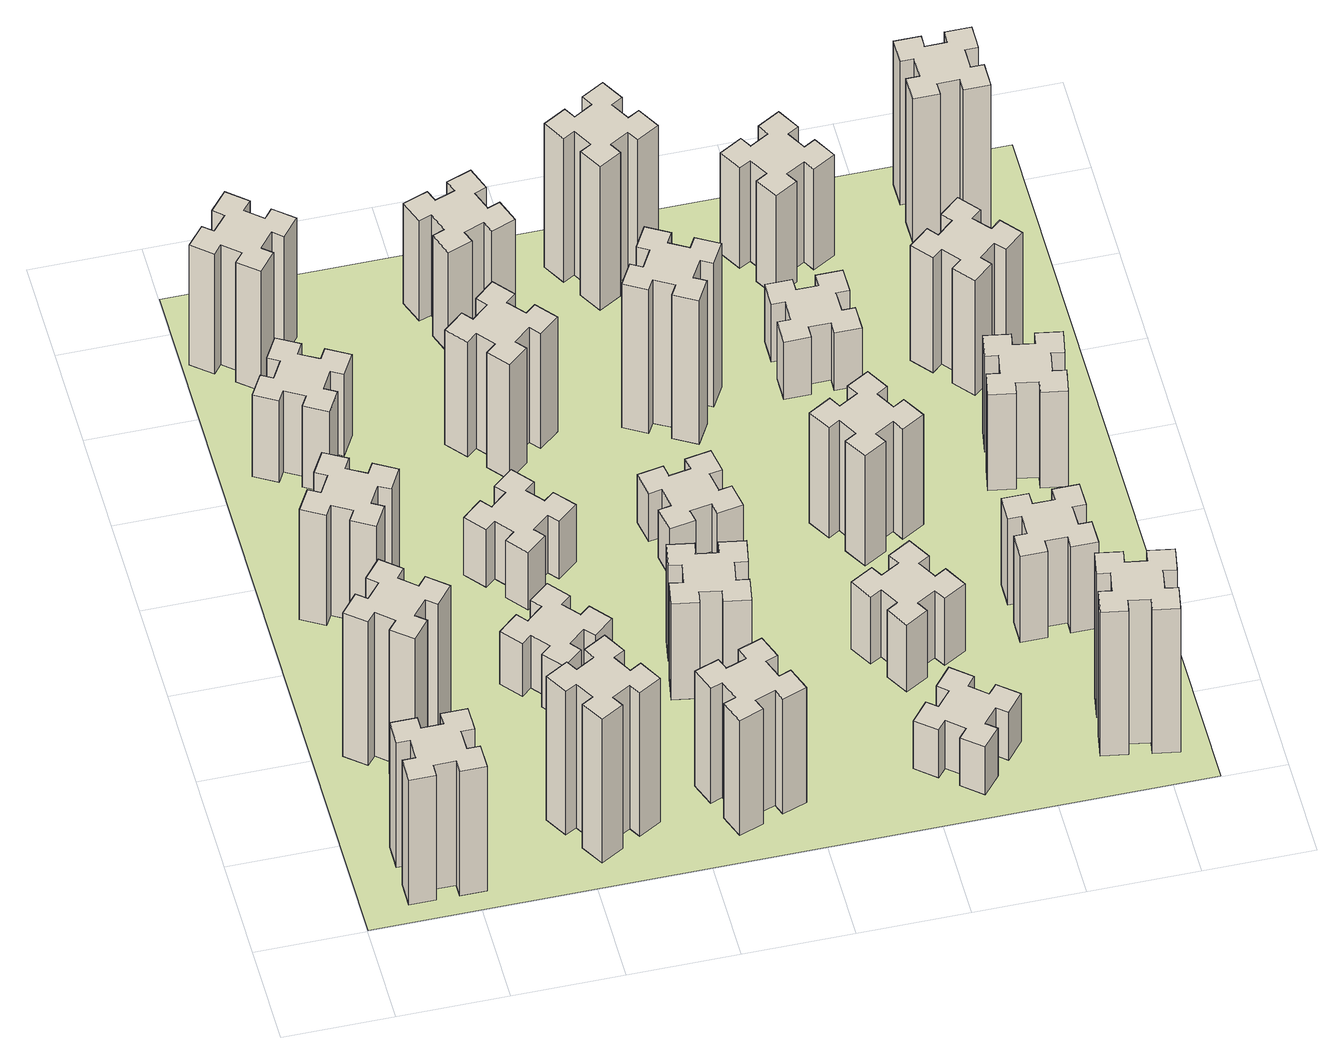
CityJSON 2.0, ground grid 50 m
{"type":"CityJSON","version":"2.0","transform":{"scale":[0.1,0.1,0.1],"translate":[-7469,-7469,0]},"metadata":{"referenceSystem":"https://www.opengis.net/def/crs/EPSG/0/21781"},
"CityObjects":{
"building1":{"type":"Building","attributes":{"class":"1000","function":"1000","usage":"1000","yearOfConstruction":2016,"roofType":"1000","measuredHeight":78,"storeysAboveGround":30,"storeysBelowGround":0},"geometry":[{"type":"Solid","lod":"1","boundaries":[[[[0,1,2,3,4,5,6,7,8,9,10,11,12,13,14,15,16,17,18,19]],[[17,16,20,21]],[[16,15,22,20]],[[15,14,23,22]],[[14,13,24,23]],[[13,12,25,24]],[[12,11,26,25]],[[11,10,27,26]],[[10,9,28,27]],[[9,8,29,28]],[[8,7,30,29]],[[7,6,31,30]],[[6,5,32,31]],[[5,4,33,32]],[[4,3,34,33]],[[3,2,35,34]],[[2,1,36,35]],[[1,0,37,36]],[[0,19,38,37]],[[19,18,39,38]],[[18,17,21,39]],[[24,25,26,27,28,29,30,31,32,33,34,35,36,37,38,39,21,20,22,23]]]]}]},
"building2":{"type":"Building","attributes":{"class":"1000","function":"1000","usage":"1000","yearOfConstruction":2016,"roofType":"1000","measuredHeight":90,"storeysAboveGround":30,"storeysBelowGround":0},"geometry":[{"type":"Solid","lod":"1","boundaries":[[[[40,41,42,43,44,45,46,47,48,49,50,51,52,53,54,55,56,57,58,59]],[[57,56,60,61]],[[56,55,62,60]],[[55,54,63,62]],[[54,53,64,63]],[[53,52,65,64]],[[52,51,66,65]],[[51,50,67,66]],[[50,49,68,67]],[[49,48,69,68]],[[48,47,70,69]],[[47,46,71,70]],[[46,45,72,71]],[[45,44,73,72]],[[44,43,74,73]],[[43,42,75,74]],[[42,41,76,75]],[[41,40,77,76]],[[40,59,78,77]],[[59,58,79,78]],[[58,57,61,79]],[[64,65,66,67,68,69,70,71,72,73,74,75,76,77,78,79,61,60,62,63]]]]}]},
"building3":{"type":"Building","attributes":{"class":"1000","function":"1000","usage":"1000","yearOfConstruction":2016,"roofType":"1000","measuredHeight":69,"storeysAboveGround":30,"storeysBelowGround":0},"geometry":[{"type":"Solid","lod":"1","boundaries":[[[[80,81,82,83,84,85,86,87,88,89,90,91,92,93,94,95,96,97,98,99]],[[97,96,100,101]],[[96,95,102,100]],[[95,94,103,102]],[[94,93,104,103]],[[93,92,105,104]],[[92,91,106,105]],[[91,90,107,106]],[[90,89,108,107]],[[89,88,109,108]],[[88,87,110,109]],[[87,86,111,110]],[[86,85,112,111]],[[85,84,113,112]],[[84,83,114,113]],[[83,82,115,114]],[[82,81,116,115]],[[81,80,117,116]],[[80,99,118,117]],[[99,98,119,118]],[[98,97,101,119]],[[104,105,106,107,108,109,110,111,112,113,114,115,116,117,118,119,101,100,102,103]]]]}]},
"building4":{"type":"Building","attributes":{"class":"1000","function":"1000","usage":"1000","yearOfConstruction":2016,"roofType":"1000","measuredHeight":51,"storeysAboveGround":30,"storeysBelowGround":0},"geometry":[{"type":"Solid","lod":"1","boundaries":[[[[120,121,122,123,124,125,126,127,128,129,130,131,132,133,134,135,136,137,138,139]],[[137,136,140,141]],[[136,135,142,140]],[[135,134,143,142]],[[134,133,144,143]],[[133,132,145,144]],[[132,131,146,145]],[[131,130,147,146]],[[130,129,148,147]],[[129,128,149,148]],[[128,127,150,149]],[[127,126,151,150]],[[126,125,152,151]],[[125,124,153,152]],[[124,123,154,153]],[[123,122,155,154]],[[122,121,156,155]],[[121,120,157,156]],[[120,139,158,157]],[[139,138,159,158]],[[138,137,141,159]],[[144,145,146,147,148,149,150,151,152,153,154,155,156,157,158,159,141,140,142,143]]]]}]},
"building5":{"type":"Building","attributes":{"class":"1000","function":"1000","usage":"1000","yearOfConstruction":2016,"roofType":"1000","measuredHeight":90,"storeysAboveGround":30,"storeysBelowGround":0},"geometry":[{"type":"Solid","lod":"1","boundaries":[[[[160,161,162,163,164,165,166,167,168,169,170,171,172,173,174,175,176,177,178,179]],[[177,176,180,181]],[[176,175,182,180]],[[175,174,183,182]],[[174,173,184,183]],[[173,172,185,184]],[[172,171,186,185]],[[171,170,187,186]],[[170,169,188,187]],[[169,168,189,188]],[[168,167,190,189]],[[167,166,191,190]],[[166,165,192,191]],[[165,164,193,192]],[[164,163,194,193]],[[163,162,195,194]],[[162,161,196,195]],[[161,160,197,196]],[[160,179,198,197]],[[179,178,199,198]],[[178,177,181,199]],[[184,185,186,187,188,189,190,191,192,193,194,195,196,197,198,199,181,180,182,183]]]]}]},
"building6":{"type":"Building","attributes":{"class":"1000","function":"1000","usage":"1000","yearOfConstruction":2016,"roofType":"1000","measuredHeight":75,"storeysAboveGround":30,"storeysBelowGround":0},"geometry":[{"type":"Solid","lod":"1","boundaries":[[[[200,201,202,203,204,205,206,207,208,209,210,211,212,213,214,215,216,217,218,219]],[[217,216,220,221]],[[216,215,222,220]],[[215,214,223,222]],[[214,213,224,223]],[[213,212,225,224]],[[212,211,226,225]],[[211,210,227,226]],[[210,209,228,227]],[[209,208,229,228]],[[208,207,230,229]],[[207,206,231,230]],[[206,205,232,231]],[[205,204,233,232]],[[204,203,234,233]],[[203,202,235,234]],[[202,201,236,235]],[[201,200,237,236]],[[200,219,238,237]],[[219,218,239,238]],[[218,217,221,239]],[[224,225,226,227,228,229,230,231,232,233,234,235,236,237,238,239,221,220,222,223]]]]}]},
"building7":{"type":"Building","attributes":{"class":"1000","function":"1000","usage":"1000","yearOfConstruction":2016,"roofType":"1000","measuredHeight":33,"storeysAboveGround":30,"storeysBelowGround":0},"geometry":[{"type":"Solid","lod":"1","boundaries":[[[[240,241,242,243,244,245,246,247,248,249,250,251,252,253,254,255,256,257,258,259]],[[257,256,260,261]],[[256,255,262,260]],[[255,254,263,262]],[[254,253,264,263]],[[253,252,265,264]],[[252,251,266,265]],[[251,250,267,266]],[[250,249,268,267]],[[249,248,269,268]],[[248,247,270,269]],[[247,246,271,270]],[[246,245,272,271]],[[245,244,273,272]],[[244,243,274,273]],[[243,242,275,274]],[[242,241,276,275]],[[241,240,277,276]],[[240,259,278,277]],[[259,258,279,278]],[[258,257,261,279]],[[264,265,266,267,268,269,270,271,272,273,274,275,276,277,278,279,261,260,262,263]]]]}]},
"building8":{"type":"Building","attributes":{"class":"1000","function":"1000","usage":"1000","yearOfConstruction":2016,"roofType":"1000","measuredHeight":36,"storeysAboveGround":30,"storeysBelowGround":0},"geometry":[{"type":"Solid","lod":"1","boundaries":[[[[280,281,282,283,284,285,286,287,288,289,290,291,292,293,294,295,296,297,298,299]],[[297,296,300,301]],[[296,295,302,300]],[[295,294,303,302]],[[294,293,304,303]],[[293,292,305,304]],[[292,291,306,305]],[[291,290,307,306]],[[290,289,308,307]],[[289,288,309,308]],[[288,287,310,309]],[[287,286,311,310]],[[286,285,312,311]],[[285,284,313,312]],[[284,283,314,313]],[[283,282,315,314]],[[282,281,316,315]],[[281,280,317,316]],[[280,299,318,317]],[[299,298,319,318]],[[298,297,301,319]],[[304,305,306,307,308,309,310,311,312,313,314,315,316,317,318,319,301,300,302,303]]]]}]},
"building9":{"type":"Building","attributes":{"class":"1000","function":"1000","usage":"1000","yearOfConstruction":2016,"roofType":"1000","measuredHeight":72,"storeysAboveGround":30,"storeysBelowGround":0},"geometry":[{"type":"Solid","lod":"1","boundaries":[[[[320,321,322,323,324,325,326,327,328,329,330,331,332,333,334,335,336,337,338,339]],[[337,336,340,341]],[[336,335,342,340]],[[335,334,343,342]],[[334,333,344,343]],[[333,332,345,344]],[[332,331,346,345]],[[331,330,347,346]],[[330,329,348,347]],[[329,328,349,348]],[[328,327,350,349]],[[327,326,351,350]],[[326,325,352,351]],[[325,324,353,352]],[[324,323,354,353]],[[323,322,355,354]],[[322,321,356,355]],[[321,320,357,356]],[[320,339,358,357]],[[339,338,359,358]],[[338,337,341,359]],[[344,345,346,347,348,349,350,351,352,353,354,355,356,357,358,359,341,340,342,343]]]]}]},
"building10":{"type":"Building","attributes":{"class":"1000","function":"1000","usage":"1000","yearOfConstruction":2016,"roofType":"1000","measuredHeight":72,"storeysAboveGround":30,"storeysBelowGround":0},"geometry":[{"type":"Solid","lod":"1","boundaries":[[[[360,361,362,363,364,365,366,367,368,369,370,371,372,373,374,375,376,377,378,379]],[[377,376,380,381]],[[376,375,382,380]],[[375,374,383,382]],[[374,373,384,383]],[[373,372,385,384]],[[372,371,386,385]],[[371,370,387,386]],[[370,369,388,387]],[[369,368,389,388]],[[368,367,390,389]],[[367,366,391,390]],[[366,365,392,391]],[[365,364,393,392]],[[364,363,394,393]],[[363,362,395,394]],[[362,361,396,395]],[[361,360,397,396]],[[360,379,398,397]],[[379,378,399,398]],[[378,377,381,399]],[[384,385,386,387,388,389,390,391,392,393,394,395,396,397,398,399,381,380,382,383]]]]}]},
"building11":{"type":"Building","attributes":{"class":"1000","function":"1000","usage":"1000","yearOfConstruction":2016,"roofType":"1000","measuredHeight":60,"storeysAboveGround":30,"storeysBelowGround":0},"geometry":[{"type":"Solid","lod":"1","boundaries":[[[[400,401,402,403,404,405,406,407,408,409,410,411,412,413,414,415,416,417,418,419]],[[417,416,420,421]],[[416,415,422,420]],[[415,414,423,422]],[[414,413,424,423]],[[413,412,425,424]],[[412,411,426,425]],[[411,410,427,426]],[[410,409,428,427]],[[409,408,429,428]],[[408,407,430,429]],[[407,406,431,430]],[[406,405,432,431]],[[405,404,433,432]],[[404,403,434,433]],[[403,402,435,434]],[[402,401,436,435]],[[401,400,437,436]],[[400,419,438,437]],[[419,418,439,438]],[[418,417,421,439]],[[424,425,426,427,428,429,430,431,432,433,434,435,436,437,438,439,421,420,422,423]]]]}]},
"building12":{"type":"Building","attributes":{"class":"1000","function":"1000","usage":"1000","yearOfConstruction":2016,"roofType":"1000","measuredHeight":63,"storeysAboveGround":30,"storeysBelowGround":0},"geometry":[{"type":"Solid","lod":"1","boundaries":[[[[440,441,442,443,444,445,446,447,448,449,450,451,452,453,454,455,456,457,458,459]],[[457,456,460,461]],[[456,455,462,460]],[[455,454,463,462]],[[454,453,464,463]],[[453,452,465,464]],[[452,451,466,465]],[[451,450,467,466]],[[450,449,468,467]],[[449,448,469,468]],[[448,447,470,469]],[[447,446,471,470]],[[446,445,472,471]],[[445,444,473,472]],[[444,443,474,473]],[[443,442,475,474]],[[442,441,476,475]],[[441,440,477,476]],[[440,459,478,477]],[[459,458,479,478]],[[458,457,461,479]],[[464,465,466,467,468,469,470,471,472,473,474,475,476,477,478,479,461,460,462,463]]]]}]},
"building13":{"type":"Building","attributes":{"class":"1000","function":"1000","usage":"1000","yearOfConstruction":2016,"roofType":"1000","measuredHeight":30,"storeysAboveGround":30,"storeysBelowGround":0},"geometry":[{"type":"Solid","lod":"1","boundaries":[[[[480,481,482,483,484,485,486,487,488,489,490,491,492,493,494,495,496,497,498,499]],[[497,496,500,501]],[[496,495,502,500]],[[495,494,503,502]],[[494,493,504,503]],[[493,492,505,504]],[[492,491,506,505]],[[491,490,507,506]],[[490,489,508,507]],[[489,488,509,508]],[[488,487,510,509]],[[487,486,511,510]],[[486,485,512,511]],[[485,484,513,512]],[[484,483,514,513]],[[483,482,515,514]],[[482,481,516,515]],[[481,480,517,516]],[[480,499,518,517]],[[499,498,519,518]],[[498,497,501,519]],[[504,505,506,507,508,509,510,511,512,513,514,515,516,517,518,519,501,500,502,503]]]]}]},
"building14":{"type":"Building","attributes":{"class":"1000","function":"1000","usage":"1000","yearOfConstruction":2016,"roofType":"1000","measuredHeight":90,"storeysAboveGround":30,"storeysBelowGround":0},"geometry":[{"type":"Solid","lod":"1","boundaries":[[[[520,521,522,523,524,525,526,527,528,529,530,531,532,533,534,535,536,537,538,539]],[[537,536,540,541]],[[536,535,542,540]],[[535,534,543,542]],[[534,533,544,543]],[[533,532,545,544]],[[532,531,546,545]],[[531,530,547,546]],[[530,529,548,547]],[[529,528,549,548]],[[528,527,550,549]],[[527,526,551,550]],[[526,525,552,551]],[[525,524,553,552]],[[524,523,554,553]],[[523,522,555,554]],[[522,521,556,555]],[[521,520,557,556]],[[520,539,558,557]],[[539,538,559,558]],[[538,537,541,559]],[[544,545,546,547,548,549,550,551,552,553,554,555,556,557,558,559,541,540,542,543]]]]}]},
"building15":{"type":"Building","attributes":{"class":"1000","function":"1000","usage":"1000","yearOfConstruction":2016,"roofType":"1000","measuredHeight":30,"storeysAboveGround":30,"storeysBelowGround":0},"geometry":[{"type":"Solid","lod":"1","boundaries":[[[[560,561,562,563,564,565,566,567,568,569,570,571,572,573,574,575,576,577,578,579]],[[577,576,580,581]],[[576,575,582,580]],[[575,574,583,582]],[[574,573,584,583]],[[573,572,585,584]],[[572,571,586,585]],[[571,570,587,586]],[[570,569,588,587]],[[569,568,589,588]],[[568,567,590,589]],[[567,566,591,590]],[[566,565,592,591]],[[565,564,593,592]],[[564,563,594,593]],[[563,562,595,594]],[[562,561,596,595]],[[561,560,597,596]],[[560,579,598,597]],[[579,578,599,598]],[[578,577,581,599]],[[584,585,586,587,588,589,590,591,592,593,594,595,596,597,598,599,581,580,582,583]]]]}]},
"building16":{"type":"Building","attributes":{"class":"1000","function":"1000","usage":"1000","yearOfConstruction":2016,"roofType":"1000","measuredHeight":90,"storeysAboveGround":30,"storeysBelowGround":0},"geometry":[{"type":"Solid","lod":"1","boundaries":[[[[600,601,602,603,604,605,606,607,608,609,610,611,612,613,614,615,616,617,618,619]],[[617,616,620,621]],[[616,615,622,620]],[[615,614,623,622]],[[614,613,624,623]],[[613,612,625,624]],[[612,611,626,625]],[[611,610,627,626]],[[610,609,628,627]],[[609,608,629,628]],[[608,607,630,629]],[[607,606,631,630]],[[606,605,632,631]],[[605,604,633,632]],[[604,603,634,633]],[[603,602,635,634]],[[602,601,636,635]],[[601,600,637,636]],[[600,619,638,637]],[[619,618,639,638]],[[618,617,621,639]],[[624,625,626,627,628,629,630,631,632,633,634,635,636,637,638,639,621,620,622,623]]]]}]},
"building17":{"type":"Building","attributes":{"class":"1000","function":"1000","usage":"1000","yearOfConstruction":2016,"roofType":"1000","measuredHeight":42,"storeysAboveGround":30,"storeysBelowGround":0},"geometry":[{"type":"Solid","lod":"1","boundaries":[[[[640,641,642,643,644,645,646,647,648,649,650,651,652,653,654,655,656,657,658,659]],[[657,656,660,661]],[[656,655,662,660]],[[655,654,663,662]],[[654,653,664,663]],[[653,652,665,664]],[[652,651,666,665]],[[651,650,667,666]],[[650,649,668,667]],[[649,648,669,668]],[[648,647,670,669]],[[647,646,671,670]],[[646,645,672,671]],[[645,644,673,672]],[[644,643,674,673]],[[643,642,675,674]],[[642,641,676,675]],[[641,640,677,676]],[[640,659,678,677]],[[659,658,679,678]],[[658,657,661,679]],[[664,665,666,667,668,669,670,671,672,673,674,675,676,677,678,679,661,660,662,663]]]]}]},
"building18":{"type":"Building","attributes":{"class":"1000","function":"1000","usage":"1000","yearOfConstruction":2016,"roofType":"1000","measuredHeight":69,"storeysAboveGround":30,"storeysBelowGround":0},"geometry":[{"type":"Solid","lod":"1","boundaries":[[[[680,681,682,683,684,685,686,687,688,689,690,691,692,693,694,695,696,697,698,699]],[[697,696,700,701]],[[696,695,702,700]],[[695,694,703,702]],[[694,693,704,703]],[[693,692,705,704]],[[692,691,706,705]],[[691,690,707,706]],[[690,689,708,707]],[[689,688,709,708]],[[688,687,710,709]],[[687,686,711,710]],[[686,685,712,711]],[[685,684,713,712]],[[684,683,714,713]],[[683,682,715,714]],[[682,681,716,715]],[[681,680,717,716]],[[680,699,718,717]],[[699,698,719,718]],[[698,697,701,719]],[[704,705,706,707,708,709,710,711,712,713,714,715,716,717,718,719,701,700,702,703]]]]}]},
"building19":{"type":"Building","attributes":{"class":"1000","function":"1000","usage":"1000","yearOfConstruction":2016,"roofType":"1000","measuredHeight":36,"storeysAboveGround":30,"storeysBelowGround":0},"geometry":[{"type":"Solid","lod":"1","boundaries":[[[[720,721,722,723,724,725,726,727,728,729,730,731,732,733,734,735,736,737,738,739]],[[737,736,740,741]],[[736,735,742,740]],[[735,734,743,742]],[[734,733,744,743]],[[733,732,745,744]],[[732,731,746,745]],[[731,730,747,746]],[[730,729,748,747]],[[729,728,749,748]],[[728,727,750,749]],[[727,726,751,750]],[[726,725,752,751]],[[725,724,753,752]],[[724,723,754,753]],[[723,722,755,754]],[[722,721,756,755]],[[721,720,757,756]],[[720,739,758,757]],[[739,738,759,758]],[[738,737,741,759]],[[744,745,746,747,748,749,750,751,752,753,754,755,756,757,758,759,741,740,742,743]]]]}]},
"building20":{"type":"Building","attributes":{"class":"1000","function":"1000","usage":"1000","yearOfConstruction":2016,"roofType":"1000","measuredHeight":90,"storeysAboveGround":30,"storeysBelowGround":0},"geometry":[{"type":"Solid","lod":"1","boundaries":[[[[760,761,762,763,764,765,766,767,768,769,770,771,772,773,774,775,776,777,778,779]],[[777,776,780,781]],[[776,775,782,780]],[[775,774,783,782]],[[774,773,784,783]],[[773,772,785,784]],[[772,771,786,785]],[[771,770,787,786]],[[770,769,788,787]],[[769,768,789,788]],[[768,767,790,789]],[[767,766,791,790]],[[766,765,792,791]],[[765,764,793,792]],[[764,763,794,793]],[[763,762,795,794]],[[762,761,796,795]],[[761,760,797,796]],[[760,779,798,797]],[[779,778,799,798]],[[778,777,781,799]],[[784,785,786,787,788,789,790,791,792,793,794,795,796,797,798,799,781,780,782,783]]]]}]},
"building21":{"type":"Building","attributes":{"class":"1000","function":"1000","usage":"1000","yearOfConstruction":2016,"roofType":"1000","measuredHeight":54,"storeysAboveGround":30,"storeysBelowGround":0},"geometry":[{"type":"Solid","lod":"1","boundaries":[[[[800,801,802,803,804,805,806,807,808,809,810,811,812,813,814,815,816,817,818,819]],[[817,816,820,821]],[[816,815,822,820]],[[815,814,823,822]],[[814,813,824,823]],[[813,812,825,824]],[[812,811,826,825]],[[811,810,827,826]],[[810,809,828,827]],[[809,808,829,828]],[[808,807,830,829]],[[807,806,831,830]],[[806,805,832,831]],[[805,804,833,832]],[[804,803,834,833]],[[803,802,835,834]],[[802,801,836,835]],[[801,800,837,836]],[[800,819,838,837]],[[819,818,839,838]],[[818,817,821,839]],[[824,825,826,827,828,829,830,831,832,833,834,835,836,837,838,839,821,820,822,823]]]]}]},
"building22":{"type":"Building","attributes":{"class":"1000","function":"1000","usage":"1000","yearOfConstruction":2016,"roofType":"1000","measuredHeight":63,"storeysAboveGround":30,"storeysBelowGround":0},"geometry":[{"type":"Solid","lod":"1","boundaries":[[[[840,841,842,843,844,845,846,847,848,849,850,851,852,853,854,855,856,857,858,859]],[[857,856,860,861]],[[856,855,862,860]],[[855,854,863,862]],[[854,853,864,863]],[[853,852,865,864]],[[852,851,866,865]],[[851,850,867,866]],[[850,849,868,867]],[[849,848,869,868]],[[848,847,870,869]],[[847,846,871,870]],[[846,845,872,871]],[[845,844,873,872]],[[844,843,874,873]],[[843,842,875,874]],[[842,841,876,875]],[[841,840,877,876]],[[840,859,878,877]],[[859,858,879,878]],[[858,857,861,879]],[[864,865,866,867,868,869,870,871,872,873,874,875,876,877,878,879,861,860,862,863]]]]}]},
"building23":{"type":"Building","attributes":{"class":"1000","function":"1000","usage":"1000","yearOfConstruction":2016,"roofType":"1000","measuredHeight":60,"storeysAboveGround":30,"storeysBelowGround":0},"geometry":[{"type":"Solid","lod":"1","boundaries":[[[[880,881,882,883,884,885,886,887,888,889,890,891,892,893,894,895,896,897,898,899]],[[897,896,900,901]],[[896,895,902,900]],[[895,894,903,902]],[[894,893,904,903]],[[893,892,905,904]],[[892,891,906,905]],[[891,890,907,906]],[[890,889,908,907]],[[889,888,909,908]],[[888,887,910,909]],[[887,886,911,910]],[[886,885,912,911]],[[885,884,913,912]],[[884,883,914,913]],[[883,882,915,914]],[[882,881,916,915]],[[881,880,917,916]],[[880,899,918,917]],[[899,898,919,918]],[[898,897,901,919]],[[904,905,906,907,908,909,910,911,912,913,914,915,916,917,918,919,901,900,902,903]]]]}]},
"building24":{"type":"Building","attributes":{"class":"1000","function":"1000","usage":"1000","yearOfConstruction":2016,"roofType":"1000","measuredHeight":72,"storeysAboveGround":30,"storeysBelowGround":0},"geometry":[{"type":"Solid","lod":"1","boundaries":[[[[920,921,922,923,924,925,926,927,928,929,930,931,932,933,934,935,936,937,938,939]],[[937,936,940,941]],[[936,935,942,940]],[[935,934,943,942]],[[934,933,944,943]],[[933,932,945,944]],[[932,931,946,945]],[[931,930,947,946]],[[930,929,948,947]],[[929,928,949,948]],[[928,927,950,949]],[[927,926,951,950]],[[926,925,952,951]],[[925,924,953,952]],[[924,923,954,953]],[[923,922,955,954]],[[922,921,956,955]],[[921,920,957,956]],[[920,939,958,957]],[[939,938,959,958]],[[938,937,941,959]],[[944,945,946,947,948,949,950,951,952,953,954,955,956,957,958,959,941,940,942,943]]]]}]},
"building25":{"type":"Building","attributes":{"class":"1000","function":"1000","usage":"1000","yearOfConstruction":2016,"roofType":"1000","measuredHeight":90,"storeysAboveGround":30,"storeysBelowGround":0},"geometry":[{"type":"Solid","lod":"1","boundaries":[[[[960,961,962,963,964,965,966,967,968,969,970,971,972,973,974,975,976,977,978,979]],[[977,976,980,981]],[[976,975,982,980]],[[975,974,983,982]],[[974,973,984,983]],[[973,972,985,984]],[[972,971,986,985]],[[971,970,987,986]],[[970,969,988,987]],[[969,968,989,988]],[[968,967,990,989]],[[967,966,991,990]],[[966,965,992,991]],[[965,964,993,992]],[[964,963,994,993]],[[963,962,995,994]],[[962,961,996,995]],[[961,960,997,996]],[[960,979,998,997]],[[979,978,999,998]],[[978,977,981,999]],[[984,985,986,987,988,989,990,991,992,993,994,995,996,997,998,999,981,980,982,983]]]]}]},
"landuse1":{"type":"LandUse","attributes":{"name":"plot1","function":"1010"},"geometry":[{"type":"MultiSurface","lod":"1","boundaries":[[[1000,1001,1002,1003]]]}]}
},
"vertices":[
[265,325,0],[265,225,0],[205,225,0],[205,105,0],[325,105,0],[325,165,0],[425,165,0],[425,105,0],[545,105,0],[545,225,0],[485,225,0],[485,325,0],[545,325,0],[545,445,0],[425,445,0],[425,385,0],[325,385,0],[325,445,0],[205,445,0],[205,325,0],[325,385,780],[325,445,780],[425,385,780],[425,445,780],[545,445,780],[545,325,780],[485,325,780],[485,225,780],[545,225,780],[545,105,780],[425,105,780],[425,165,780],[325,165,780],[325,105,780],[205,105,780],[205,225,780],[265,225,780],[265,325,780],[205,325,780],[205,445,780],
[484,1067,0],[408,1132,0],[446,1178,0],[354,1255,0],[277,1163,0],[323,1124,0],[259,1048,0],[213,1086,0],[136,994,0],[228,917,0],[266,963,0],[343,899,0],[304,853,0],[396,776,0],[473,868,0],[427,906,0],[492,983,0],[538,944,0],[615,1036,0],[523,1113,0],[492,983,900],[538,944,900],[427,906,900],[473,868,900],[396,776,900],[304,853,900],[343,899,900],[266,963,900],[228,917,900],[136,994,900],[213,1086,900],[259,1048,900],[323,1124,900],[277,1163,900],[354,1255,900],[446,1178,900],[408,1132,900],[484,1067,900],[523,1113,900],[615,1036,900],
[474,1926,0],[387,1976,0],[417,2028,0],[313,2088,0],[253,1984,0],[305,1954,0],[255,1867,0],[203,1897,0],[143,1793,0],[247,1733,0],[277,1785,0],[364,1735,0],[334,1683,0],[438,1623,0],[498,1727,0],[446,1757,0],[496,1844,0],[548,1814,0],[608,1918,0],[504,1978,0],[496,1844,690],[548,1814,690],[446,1757,690],[498,1727,690],[438,1623,690],[334,1683,690],[364,1735,690],[277,1785,690],[247,1733,690],[143,1793,690],[203,1897,690],[255,1867,690],[305,1954,690],[253,1984,690],[313,2088,690],[417,2028,690],[387,1976,690],[474,1926,690],[504,1978,690],[608,1918,690],
[446,2597,0],[496,2684,0],[548,2654,0],[608,2758,0],[504,2818,0],[474,2766,0],[387,2816,0],[417,2868,0],[313,2928,0],[253,2824,0],[305,2794,0],[255,2707,0],[203,2737,0],[143,2633,0],[247,2573,0],[277,2625,0],[364,2575,0],[334,2523,0],[438,2463,0],[498,2567,0],[364,2575,510],[334,2523,510],[277,2625,510],[247,2573,510],[143,2633,510],[203,2737,510],[255,2707,510],[305,2794,510],[253,2824,510],[313,2928,510],[417,2868,510],[387,2816,510],[474,2766,510],[504,2818,510],[608,2758,510],[548,2654,510],[496,2684,510],[446,2597,510],[498,2567,510],[438,2463,510],
[1127,255,0],[1214,305,0],[1244,253,0],[1348,313,0],[1288,417,0],[1236,387,0],[1186,474,0],[1238,504,0],[1178,608,0],[1074,548,0],[1104,496,0],[1017,446,0],[987,498,0],[883,438,0],[943,334,0],[995,364,0],[1045,277,0],[993,247,0],[1053,143,0],[1157,203,0],[1045,277,900],[993,247,900],[995,364,900],[943,334,900],[883,438,900],[987,498,900],[1017,446,900],[1104,496,900],[1074,548,900],[1178,608,900],[1238,504,900],[1186,474,900],[1236,387,900],[1288,417,900],[1348,313,900],[1244,253,900],[1214,305,900],[1127,255,900],[1157,203,900],[1053,143,900],
[384,3387,0],[308,3452,0],[346,3498,0],[254,3575,0],[177,3483,0],[223,3444,0],[159,3368,0],[113,3406,0],[36,3314,0],[128,3237,0],[166,3283,0],[243,3219,0],[204,3173,0],[296,3096,0],[373,3188,0],[327,3226,0],[392,3303,0],[438,3264,0],[515,3356,0],[423,3433,0],[392,3303,750],[438,3264,750],[327,3226,750],[373,3188,750],[296,3096,750],[204,3173,750],[243,3219,750],[166,3283,750],[128,3237,750],[36,3314,750],[113,3406,750],[159,3368,750],[223,3444,750],[177,3483,750],[254,3575,750],[346,3498,750],[308,3452,750],[384,3387,750],[423,3433,750],[515,3356,750],
[1083,1332,0],[1006,1267,0],[968,1313,0],[876,1236,0],[953,1144,0],[999,1183,0],[1063,1106,0],[1017,1068,0],[1094,976,0],[1186,1053,0],[1148,1099,0],[1224,1163,0],[1263,1117,0],[1355,1194,0],[1278,1286,0],[1232,1248,0],[1167,1324,0],[1213,1363,0],[1136,1455,0],[1044,1378,0],[1167,1324,330],[1213,1363,330],[1232,1248,330],[1278,1286,330],[1355,1194,330],[1263,1117,330],[1224,1163,330],[1148,1099,330],[1186,1053,330],[1094,976,330],[1017,1068,330],[1063,1106,330],[999,1183,330],[953,1144,330],[876,1236,330],[968,1313,330],[1006,1267,330],[1083,1332,330],[1044,1378,330],[1136,1455,330],
[1083,1972,0],[1006,1907,0],[968,1953,0],[876,1876,0],[953,1784,0],[999,1823,0],[1063,1746,0],[1017,1708,0],[1094,1616,0],[1186,1693,0],[1148,1739,0],[1224,1803,0],[1263,1757,0],[1355,1834,0],[1278,1926,0],[1232,1888,0],[1167,1964,0],[1213,2003,0],[1136,2095,0],[1044,2018,0],[1167,1964,360],[1213,2003,360],[1232,1888,360],[1278,1926,360],[1355,1834,360],[1263,1757,360],[1224,1803,360],[1148,1739,360],[1186,1693,360],[1094,1616,360],[1017,1708,360],[1063,1746,360],[999,1823,360],[953,1784,360],[876,1876,360],[968,1953,360],[1006,1907,360],[1083,1972,360],[1044,2018,360],[1136,2095,360],
[1765,496,0],[1671,462,0],[1650,518,0],[1537,477,0],[1579,364,0],[1635,385,0],[1669,291,0],[1613,270,0],[1654,157,0],[1767,199,0],[1746,255,0],[1840,289,0],[1860,233,0],[1973,274,0],[1932,387,0],[1876,366,0],[1842,460,0],[1898,480,0],[1857,593,0],[1744,552,0],[1842,460,720],[1898,480,720],[1876,366,720],[1932,387,720],[1973,274,720],[1860,233,720],[1840,289,720],[1746,255,720],[1767,199,720],[1654,157,720],[1613,270,720],[1669,291,720],[1635,385,720],[1579,364,720],[1537,477,720],[1650,518,720],[1671,462,720],[1765,496,720],[1744,552,720],[1857,593,720],
[1099,2563,0],[1163,2486,0],[1117,2448,0],[1194,2356,0],[1286,2433,0],[1248,2479,0],[1324,2543,0],[1363,2497,0],[1455,2574,0],[1378,2666,0],[1332,2628,0],[1267,2704,0],[1313,2743,0],[1236,2835,0],[1144,2758,0],[1183,2712,0],[1106,2647,0],[1068,2693,0],[976,2616,0],[1053,2524,0],[1106,2647,720],[1068,2693,720],[1183,2712,720],[1144,2758,720],[1236,2835,720],[1313,2743,720],[1267,2704,720],[1332,2628,720],[1378,2666,720],[1455,2574,720],[1363,2497,720],[1324,2543,720],[1248,2479,720],[1286,2433,720],[1194,2356,720],[1117,2448,720],[1163,2486,720],[1099,2563,720],[1053,2524,720],[976,2616,720],
[1855,1047,0],[1872,1145,0],[1931,1135,0],[1952,1253,0],[1834,1274,0],[1824,1215,0],[1725,1232,0],[1736,1291,0],[1617,1312,0],[1597,1194,0],[1656,1184,0],[1638,1085,0],[1579,1096,0],[1558,977,0],[1677,957,0],[1687,1016,0],[1785,998,0],[1775,939,0],[1893,918,0],[1914,1037,0],[1785,998,600],[1775,939,600],[1687,1016,600],[1677,957,600],[1558,977,600],[1579,1096,600],[1638,1085,600],[1656,1184,600],[1597,1194,600],[1617,1312,600],[1736,1291,600],[1725,1232,600],[1824,1215,600],[1834,1274,600],[1952,1253,600],[1931,1135,600],[1872,1145,600],[1855,1047,600],[1914,1037,600],[1893,918,600],
[1225,3456,0],[1131,3422,0],[1110,3478,0],[997,3437,0],[1039,3324,0],[1095,3345,0],[1129,3251,0],[1073,3230,0],[1114,3117,0],[1227,3159,0],[1206,3215,0],[1300,3249,0],[1320,3193,0],[1433,3234,0],[1392,3347,0],[1336,3326,0],[1302,3420,0],[1358,3440,0],[1317,3553,0],[1204,3512,0],[1302,3420,630],[1358,3440,630],[1336,3326,630],[1392,3347,630],[1433,3234,630],[1320,3193,630],[1300,3249,630],[1206,3215,630],[1227,3159,630],[1114,3117,630],[1073,3230,630],[1129,3251,630],[1095,3345,630],[1039,3324,630],[997,3437,630],[1110,3478,630],[1131,3422,630],[1225,3456,630],[1204,3512,630],[1317,3553,630],
[1972,1825,0],[1955,1924,0],[2014,1934,0],[1993,2052,0],[1875,2031,0],[1885,1972,0],[1787,1955,0],[1777,2014,0],[1658,1993,0],[1679,1875,0],[1738,1885,0],[1756,1787,0],[1697,1777,0],[1717,1658,0],[1836,1679,0],[1825,1738,0],[1924,1756,0],[1934,1697,0],[2052,1717,0],[2031,1836,0],[1924,1756,300],[1934,1697,300],[1825,1738,300],[1836,1679,300],[1717,1658,300],[1697,1777,300],[1756,1787,300],[1738,1885,300],[1679,1875,300],[1658,1993,300],[1777,2014,300],[1787,1955,300],[1885,1972,300],[1875,2031,300],[1993,2052,300],[2014,1934,300],[1955,1924,300],[1972,1825,300],[2031,1836,300],[2052,1717,300],
[2026,2497,0],[2076,2584,0],[2128,2554,0],[2188,2658,0],[2084,2718,0],[2054,2666,0],[1967,2716,0],[1997,2768,0],[1893,2828,0],[1833,2724,0],[1885,2694,0],[1835,2607,0],[1783,2637,0],[1723,2533,0],[1827,2473,0],[1857,2525,0],[1944,2475,0],[1914,2423,0],[2018,2363,0],[2078,2467,0],[1944,2475,900],[1914,2423,900],[1857,2525,900],[1827,2473,900],[1723,2533,900],[1783,2637,900],[1835,2607,900],[1885,2694,900],[1833,2724,900],[1893,2828,900],[1997,2768,900],[1967,2716,900],[2054,2666,900],[2084,2718,900],[2188,2658,900],[2128,2554,900],[2076,2584,900],[2026,2497,900],[2078,2467,900],[2018,2363,900],
[2804,427,0],[2728,492,0],[2766,538,0],[2674,615,0],[2597,523,0],[2643,484,0],[2579,408,0],[2533,446,0],[2456,354,0],[2548,277,0],[2586,323,0],[2663,259,0],[2624,213,0],[2716,136,0],[2793,228,0],[2747,266,0],[2812,343,0],[2858,304,0],[2935,396,0],[2843,473,0],[2812,343,300],[2858,304,300],[2747,266,300],[2793,228,300],[2716,136,300],[2624,213,300],[2663,259,300],[2586,323,300],[2548,277,300],[2456,354,300],[2533,446,300],[2579,408,300],[2643,484,300],[2597,523,300],[2674,615,300],[2766,538,300],[2728,492,300],[2804,427,300],[2843,473,300],[2935,396,300],
[1844,3556,0],[1757,3506,0],[1727,3558,0],[1623,3498,0],[1683,3394,0],[1735,3424,0],[1785,3337,0],[1733,3307,0],[1793,3203,0],[1897,3263,0],[1867,3315,0],[1954,3365,0],[1984,3313,0],[2088,3373,0],[2028,3477,0],[1976,3447,0],[1926,3534,0],[1978,3564,0],[1918,3668,0],[1814,3608,0],[1926,3534,900],[1978,3564,900],[1976,3447,900],[2028,3477,900],[2088,3373,900],[1984,3313,900],[1954,3365,900],[1867,3315,900],[1897,3263,900],[1793,3203,900],[1733,3307,900],[1785,3337,900],[1735,3424,900],[1683,3394,900],[1623,3498,900],[1727,3558,900],[1757,3506,900],[1844,3556,900],[1814,3608,900],[1918,3668,900],
[2584,1136,0],[2497,1086,0],[2467,1138,0],[2363,1078,0],[2423,974,0],[2475,1004,0],[2525,917,0],[2473,887,0],[2533,783,0],[2637,843,0],[2607,895,0],[2694,945,0],[2724,893,0],[2828,953,0],[2768,1057,0],[2716,1027,0],[2666,1114,0],[2718,1144,0],[2658,1248,0],[2554,1188,0],[2666,1114,420],[2718,1144,420],[2716,1027,420],[2768,1057,420],[2828,953,420],[2724,893,420],[2694,945,420],[2607,895,420],[2637,843,420],[2533,783,420],[2473,887,420],[2525,917,420],[2475,1004,420],[2423,974,420],[2363,1078,420],[2467,1138,420],[2497,1086,420],[2584,1136,420],[2554,1188,420],[2658,1248,420],
[2475,1744,0],[2525,1657,0],[2473,1627,0],[2533,1523,0],[2637,1583,0],[2607,1635,0],[2694,1685,0],[2724,1633,0],[2828,1693,0],[2768,1797,0],[2716,1767,0],[2666,1854,0],[2718,1884,0],[2658,1988,0],[2554,1928,0],[2584,1876,0],[2497,1826,0],[2467,1878,0],[2363,1818,0],[2423,1714,0],[2497,1826,690],[2467,1878,690],[2584,1876,690],[2554,1928,690],[2658,1988,690],[2718,1884,690],[2666,1854,690],[2716,1767,690],[2768,1797,690],[2828,1693,690],[2724,1633,690],[2694,1685,690],[2607,1635,690],[2637,1583,690],[2533,1523,690],[2473,1627,690],[2525,1657,690],[2475,1744,690],[2423,1714,690],[2363,1818,690],
[2645,2805,0],[2545,2805,0],[2545,2865,0],[2425,2865,0],[2425,2745,0],[2485,2745,0],[2485,2645,0],[2425,2645,0],[2425,2525,0],[2545,2525,0],[2545,2585,0],[2645,2585,0],[2645,2525,0],[2765,2525,0],[2765,2645,0],[2705,2645,0],[2705,2745,0],[2765,2745,0],[2765,2865,0],[2645,2865,0],[2705,2745,360],[2765,2745,360],[2705,2645,360],[2765,2645,360],[2765,2525,360],[2645,2525,360],[2645,2585,360],[2545,2585,360],[2545,2525,360],[2425,2525,360],[2425,2645,360],[2485,2645,360],[2485,2745,360],[2425,2745,360],[2425,2865,360],[2545,2865,360],[2545,2805,360],[2645,2805,360],[2645,2865,360],[2765,2865,360],
[3336,444,0],[3318,345,0],[3259,356,0],[3238,237,0],[3357,217,0],[3367,276,0],[3465,258,0],[3455,199,0],[3573,178,0],[3594,297,0],[3535,307,0],[3552,405,0],[3611,395,0],[3632,513,0],[3514,534,0],[3504,475,0],[3405,492,0],[3416,551,0],[3297,572,0],[3277,454,0],[3405,492,900],[3416,551,900],[3504,475,900],[3514,534,900],[3632,513,900],[3611,395,900],[3552,405,900],[3535,307,900],[3594,297,900],[3573,178,900],[3455,199,900],[3465,258,900],[3367,276,900],[3357,217,900],[3238,237,900],[3259,356,900],[3318,345,900],[3336,444,900],[3277,454,900],[3297,572,900],
[3185,1005,0],[3285,1005,0],[3285,945,0],[3405,945,0],[3405,1065,0],[3345,1065,0],[3345,1165,0],[3405,1165,0],[3405,1285,0],[3285,1285,0],[3285,1225,0],[3185,1225,0],[3185,1285,0],[3065,1285,0],[3065,1165,0],[3125,1165,0],[3125,1065,0],[3065,1065,0],[3065,945,0],[3185,945,0],[3125,1065,540],[3065,1065,540],[3125,1165,540],[3065,1165,540],[3065,1285,540],[3185,1285,540],[3185,1225,540],[3285,1225,540],[3285,1285,540],[3405,1285,540],[3405,1165,540],[3345,1165,540],[3345,1065,540],[3405,1065,540],[3405,945,540],[3285,945,540],[3285,1005,540],[3185,1005,540],[3185,945,540],[3065,945,540],
[2716,3347,0],[2666,3434,0],[2718,3464,0],[2658,3568,0],[2554,3508,0],[2584,3456,0],[2497,3406,0],[2467,3458,0],[2363,3398,0],[2423,3294,0],[2475,3324,0],[2525,3237,0],[2473,3207,0],[2533,3103,0],[2637,3163,0],[2607,3215,0],[2694,3265,0],[2724,3213,0],[2828,3273,0],[2768,3377,0],[2694,3265,630],[2724,3213,630],[2607,3215,630],[2637,3163,630],[2533,3103,630],[2473,3207,630],[2525,3237,630],[2475,3324,630],[2423,3294,630],[2363,3398,630],[2467,3458,630],[2497,3406,630],[2584,3456,630],[2554,3508,630],[2658,3568,630],[2718,3464,630],[2666,3434,630],[2716,3347,630],[2768,3377,630],[2828,3273,630],
[3267,1856,0],[3365,1838,0],[3355,1779,0],[3473,1758,0],[3494,1877,0],[3435,1887,0],[3452,1985,0],[3511,1975,0],[3532,2093,0],[3414,2114,0],[3404,2055,0],[3305,2072,0],[3316,2131,0],[3197,2152,0],[3177,2034,0],[3236,2024,0],[3218,1925,0],[3159,1936,0],[3138,1817,0],[3257,1797,0],[3218,1925,600],[3159,1936,600],[3236,2024,600],[3177,2034,600],[3197,2152,600],[3316,2131,600],[3305,2072,600],[3404,2055,600],[3414,2114,600],[3532,2093,600],[3511,1975,600],[3452,1985,600],[3435,1887,600],[3494,1877,600],[3473,1758,600],[3355,1779,600],[3365,1838,600],[3267,1856,600],[3257,1797,600],[3138,1817,600],
[3119,2563,0],[3183,2486,0],[3137,2448,0],[3214,2356,0],[3306,2433,0],[3268,2479,0],[3344,2543,0],[3383,2497,0],[3475,2574,0],[3398,2666,0],[3352,2628,0],[3287,2704,0],[3333,2743,0],[3256,2835,0],[3164,2758,0],[3203,2712,0],[3126,2647,0],[3088,2693,0],[2996,2616,0],[3073,2524,0],[3126,2647,720],[3088,2693,720],[3203,2712,720],[3164,2758,720],[3256,2835,720],[3333,2743,720],[3287,2704,720],[3352,2628,720],[3398,2666,720],[3475,2574,720],[3383,2497,720],[3344,2543,720],[3268,2479,720],[3306,2433,720],[3214,2356,720],[3137,2448,720],[3183,2486,720],[3119,2563,720],[3073,2524,720],[2996,2616,720],
[3285,3325,0],[3385,3325,0],[3385,3265,0],[3505,3265,0],[3505,3385,0],[3445,3385,0],[3445,3485,0],[3505,3485,0],[3505,3605,0],[3385,3605,0],[3385,3545,0],[3285,3545,0],[3285,3605,0],[3165,3605,0],[3165,3485,0],[3225,3485,0],[3225,3385,0],[3165,3385,0],[3165,3265,0],[3285,3265,0],[3225,3385,900],[3165,3385,900],[3225,3485,900],[3165,3485,900],[3165,3605,900],[3285,3605,900],[3285,3545,900],[3385,3545,900],[3385,3605,900],[3505,3605,900],[3505,3485,900],[3445,3485,900],[3445,3385,900],[3505,3385,900],[3505,3265,900],[3385,3265,900],[3385,3325,900],[3285,3325,900],[3285,3265,900],[3165,3265,900],
[5,3705,0],[3705,3705,0],[3705,5,0],[5,5,0]
]}
